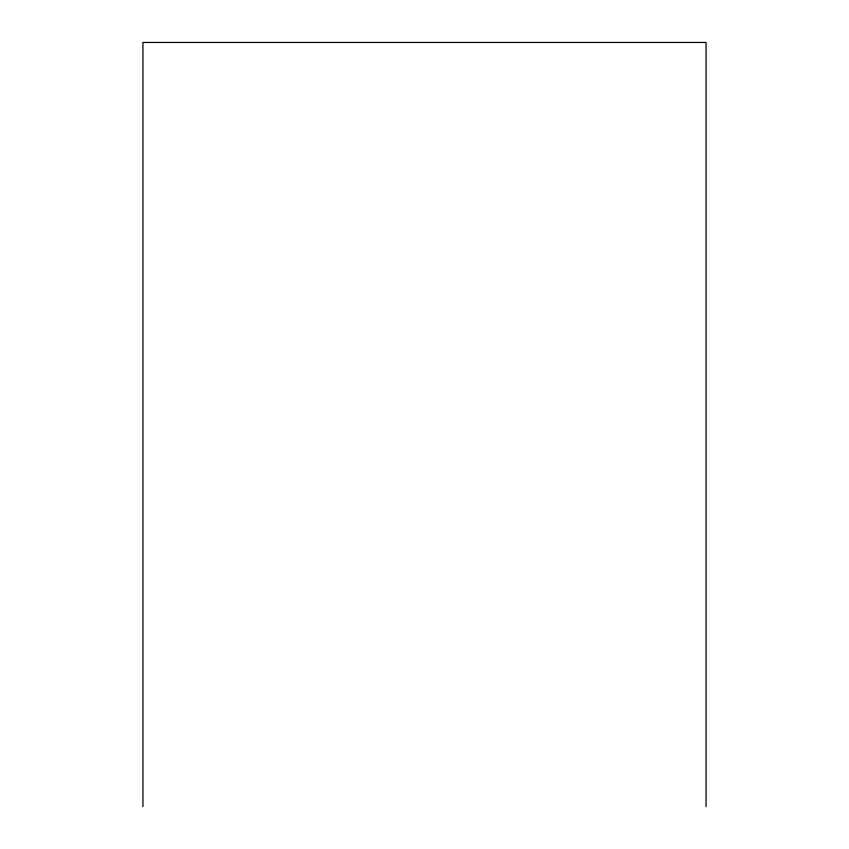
<?xml version="1.0" encoding="UTF-8"?>
<svg xmlns="http://www.w3.org/2000/svg" width="849" height="849" viewBox="0 0 849 849"><rect width="100%" height="100%" fill="white"/><g stroke="black" fill="none" stroke-linecap="round" stroke-linejoin="round"><path stroke-width="1.27" d="M706.06 806.55L706.06 42.45L142.94 42.45L142.94 806.55"/></g></svg>
